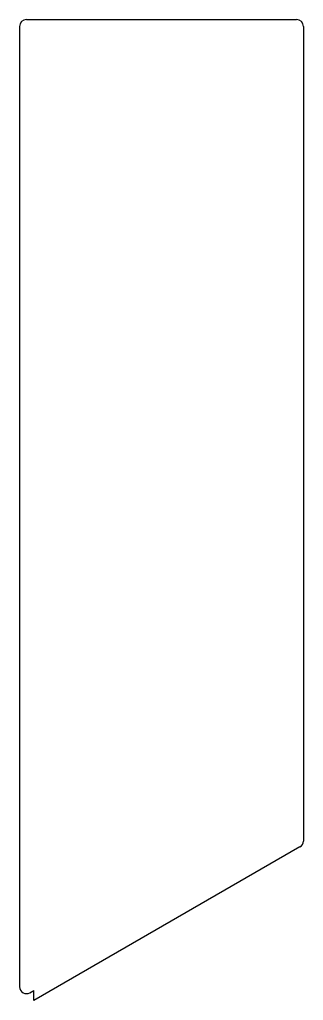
# Model space of a CAD drawing. Header units: millimetres. Extents: x 163.7 to 184.4, y -180.6 to -108.7.
import ezdxf

# ---------------------------------------------------------------- set-up
doc = ezdxf.new("R2010")
doc.units = ezdxf.units.MM

msp = doc.modelspace()

# ---------------------------------------------------------------- linework, layer by layer
for p, q in [((164.176, -108.722), (183.926, -108.722)), ((163.676, -109.222), (163.676, -179.57)), ((184.426, -109.222), (184.426, -168.894)), ((184.176, -169.327), (164.706, -180.568)), ((164.426, -180.003), (164.706, -179.841)), ((164.706, -180.568), (164.706, -179.841))]:
    msp.add_line(p, q)
for centre, start, end in [((164.176, -109.222), 90, 180), ((183.926, -109.222), 0, 90), ((183.926, -168.894), 300, 0), ((164.176, -179.57), 180, 300)]:
    msp.add_arc(centre, 0.5, start, end)

doc.saveas('drawing.dxf')
